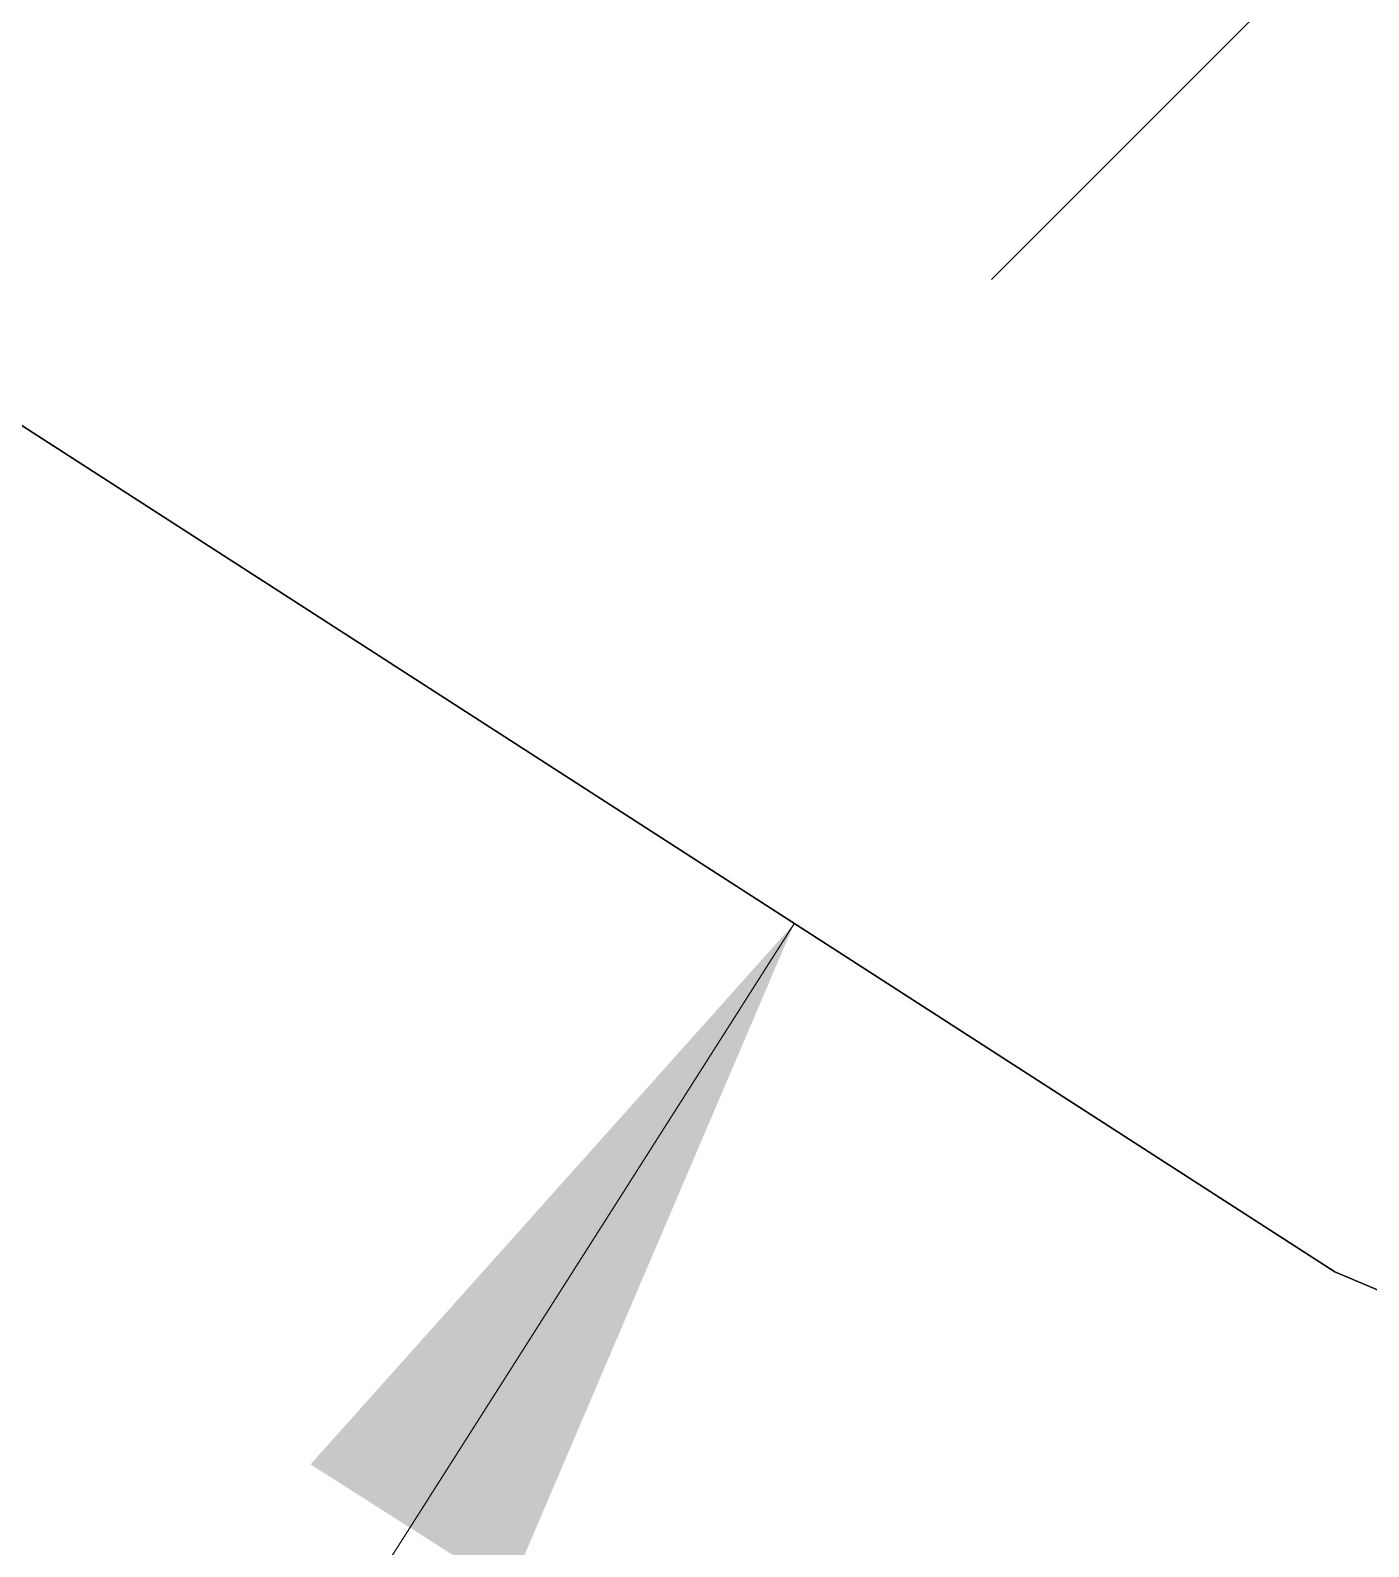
# Model space of a CAD drawing. Extents: x 363066 to 375462, y 6077936 to 6083550.
# Drawn here: x 373470.5 to 373489.19, y 6079833.38 to 6079854.55 of the extents above; entities that cross this region are included whole.
import ezdxf

# ---------------------------------------------------------------- set-up
doc = ezdxf.new("R2010")
doc.units = 0
doc.header["$LTSCALE"] = 5
doc.header["$PDMODE"] = 35
doc.header["$PDSIZE"] = 15
doc.layers.add('C-RW', color=13, linetype='Continuous')
doc.layers.add('F-RW', color=190, linetype='Continuous')
doc.layers.add('F-RW-T', color=190, linetype='Continuous', lineweight=9)
doc.layers.add('Waypoints_00892-25_-RF_wi', color=7, linetype='Continuous', plot=False)
doc.styles.add('80CG', font='ARIALN.TTF', dxfattribs={"height": 10})
doc.dimstyles.new('Compass 5 000', dxfattribs={"dimscale": 5, "dimtxt": 9, "dimasz": 2, "dimexe": 0.2, "dimexo": 0.0625, "dimgap": 0.5, "dimtad": 0, "dimtih": 1, "dimtoh": 1, "dimzin": 0, "dimdsep": 46, "dimtxsty": '80CG', "dimcen": 0.1, "dimse1": 1, "dimse2": 1, "dimclrd": 256, "dimclrt": 256, "dimaunit": 1, "dimadec": 4, "dimazin": 0, "dimtfac": 0.06, "dimtofl": 0, "dimtmove": 0, "dimatfit": 1, "dimfxl": 0.2, "dimtolj": 1, "dimtzin": 0, "dimlwd": -1, "dimarcsym": 0})

msp = doc.modelspace()

# ---------------------------------------------------------------- linework, layer by layer
at = {"layer": 'C-RW', "flags": 128}
msp.add_lwpolyline([(372290.68, 6080739.519), (372426.752, 6080614.411), (372502.392, 6080551.173), (372571.244, 6080505.005), (372862.374, 6080304.127), (372892.195, 6080281.964), (372929.83, 6080239.809), (372945.333, 6080222.443), (372952.368, 6080214.563), (372958.81, 6080207.348), (372968.609, 6080196.371), (373013.427, 6080146.971), (373019.237, 6080140.567), (373021.028, 6080138.593), (373274.089, 6079975.513), (373323.079, 6079943.943), (373488.715, 6079837.215), (373654.159, 6079766.881), (373722.123, 6079720.432), (373751.732, 6079700.197), (374115.481, 6079451.605)], dxfattribs=at)
at = {"layer": 'F-RW', "flags": 128}
msp.add_lwpolyline([(374115.481, 6079451.605), (373751.732, 6079700.197), (373722.123, 6079720.432), (373654.159, 6079766.881), (373488.715, 6079837.215), (373323.078, 6079943.943), (373274.088, 6079975.513), (373021.028, 6080138.593), (373019.237, 6080140.567), (373013.427, 6080146.971), (372968.609, 6080196.371), (372958.265, 6080206.863), (372951.752, 6080213.469), (372944.45, 6080220.876), (372929.717, 6080235.82), (372862.374, 6080304.127), (372571.244, 6080505.005), (372502.392, 6080551.173), (372426.752, 6080614.411), (372290.68, 6080739.519)], dxfattribs=at)
at = {"layer": 'Waypoints_00892-25_-RF_wi', "color": 1}
msp.add_point((373498.918, 6079866.067), dxfattribs=at)

# ---------------------------------------------------------------- leaders
at = {"layer": 'F-RW-T'}
msp.add_leader([(373481.167, 6079842.079), (373414.236, 6079736.884)], dimstyle='Compass 5 000', override={"dimtxsty": '80CG'}, dxfattribs=at)

doc.saveas('drawing.dxf')
